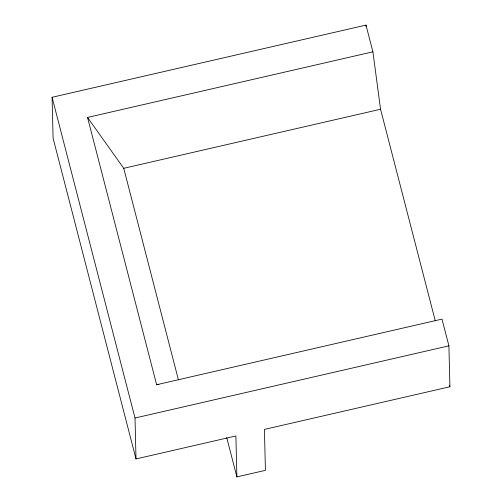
<?xml version="1.0" encoding="UTF-8"?>
<svg xmlns="http://www.w3.org/2000/svg" width="502" height="502" viewBox="0 0 502 502"><rect width="100%" height="100%" fill="white"/><g stroke="black" fill="none" stroke-linecap="round" stroke-linejoin="round"><path stroke-width="0.75" d="M372.898 51.825L87.536 117.443L156.637 384.727L441.998 319.103L448.907 345.834L449.911 386.76L264.422 429.411L265.426 470.336L236.888 476.9L235.89 435.974L136.011 458.941L53.093 138.207L52.089 97.281L365.989 25.1L372.898 51.825L380.56 109.248L435.253 320.797M87.536 117.443L123.737 168.308L380.56 109.248M136.011 458.941L135.013 418.015L448.907 345.834M156.637 384.727L158.952 384.457M449.516 385.241L449.911 386.76M226.697 437.474L236.888 476.9M123.737 168.308L178.423 379.857M52.089 97.281L135.013 418.015M365.989 25.1L366.027 26.644"/></g></svg>
